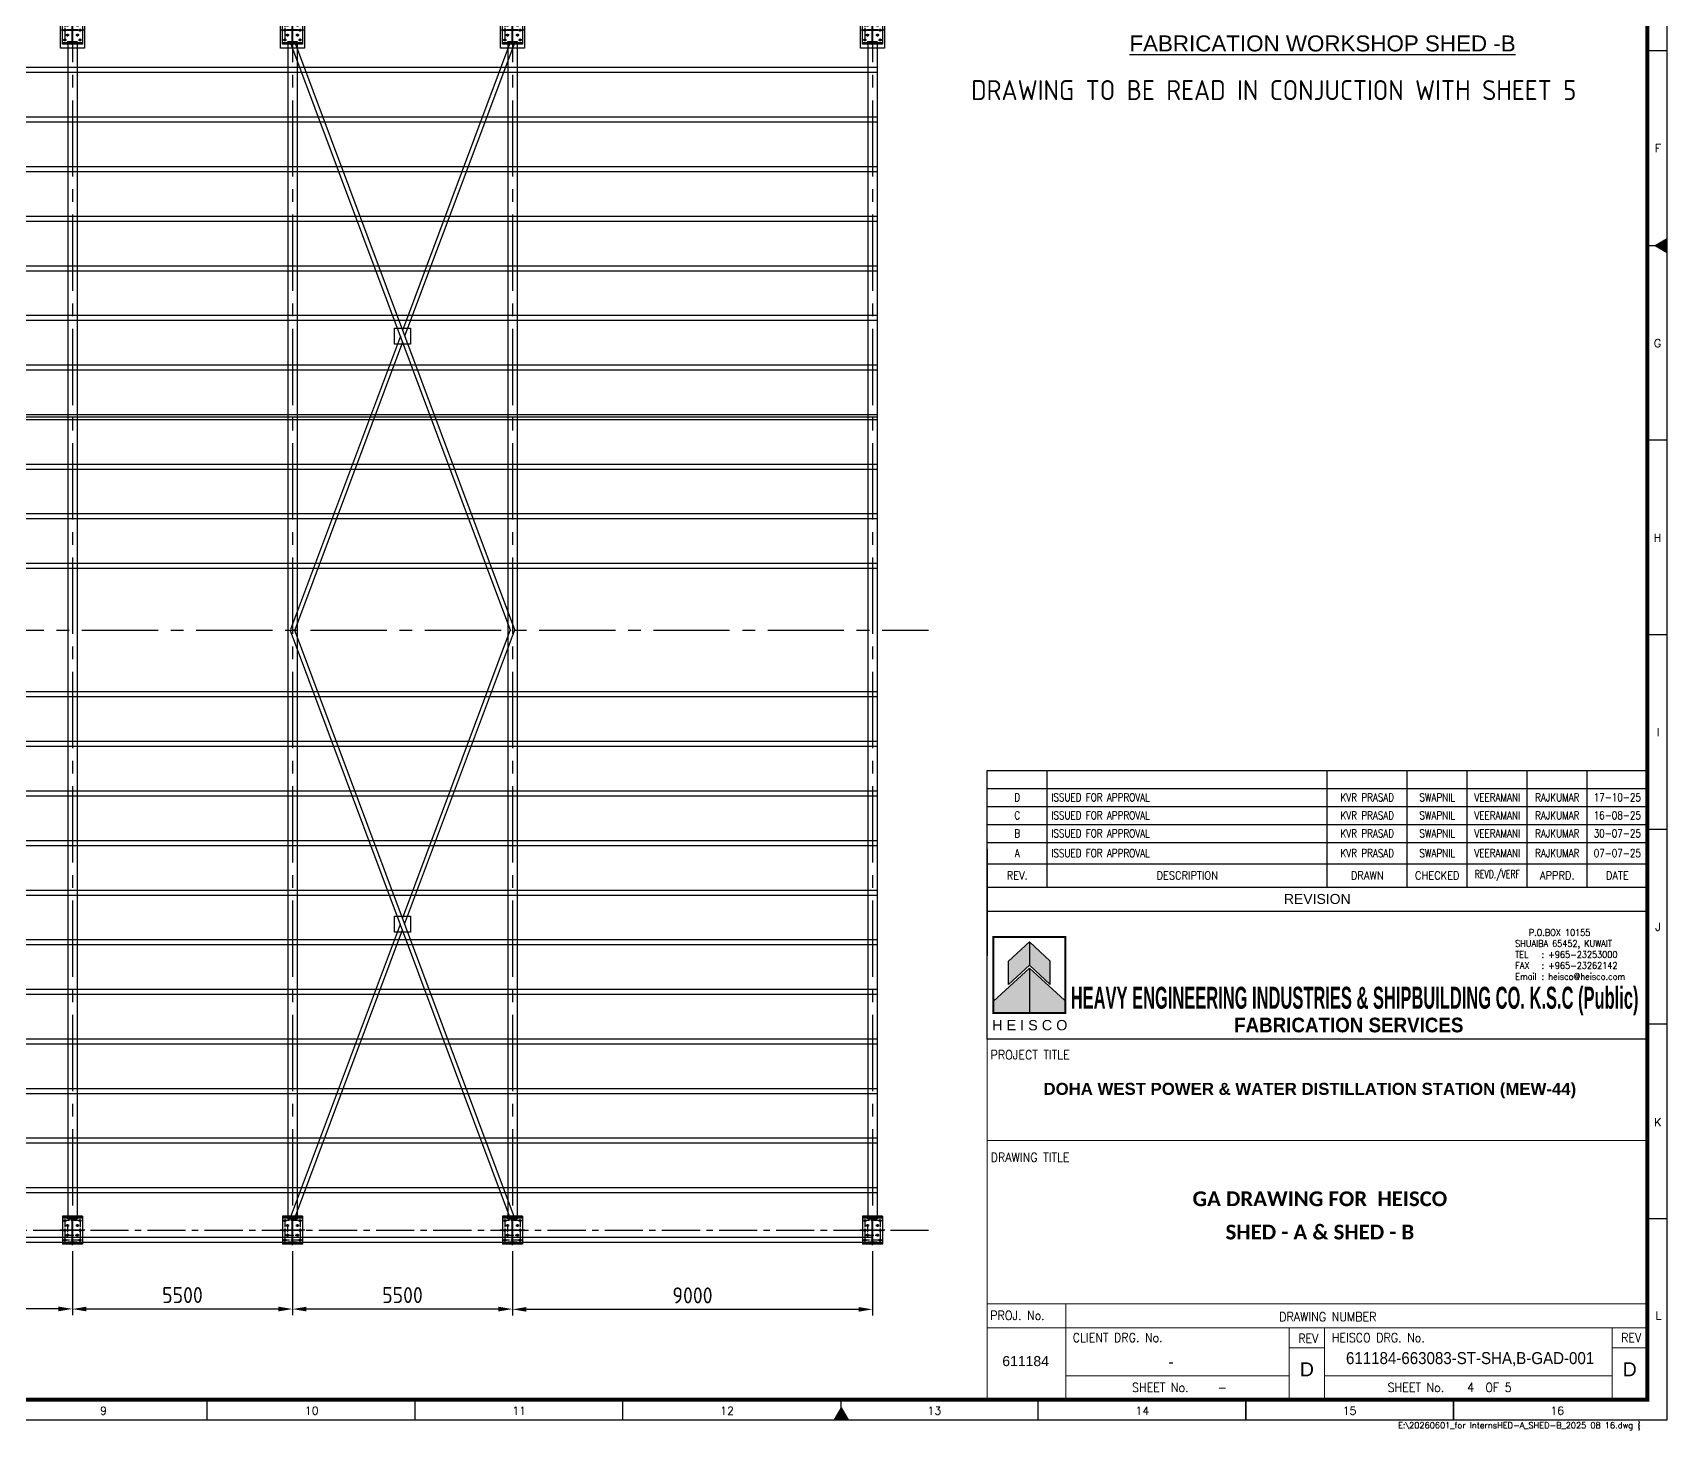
# Model space of a CAD drawing. Header units: millimetres. Extents: x -1055 to 11244, y -20673 to 2560.
# Drawn here: x 2421.1 to 2829.7, y 1967.4 to 2316.8 of the extents above; entities that cross this region are included whole.
import ezdxf
from ezdxf.enums import TextEntityAlignment as Align

# ---------------------------------------------------------------- set-up
doc = ezdxf.new("R2010")
doc.units = ezdxf.units.MM
doc.linetypes.add('CENTER2', pattern=[28.575, 19.05, -3.175, 3.175, -3.175])
for name, color, linetype in [('BORDER', 6, 'Continuous'), ('HEISCO', 7, 'Continuous'), ('MAIN-1', 7, 'Continuous'), ('MAIN-2', 7, 'Continuous'), ('TABLE', 4, 'Continuous')]:
    doc.layers.add(name, color=color, linetype=linetype)
doc.styles.add('ACISOTS', font='isocp.shx')
doc.styles.add('arial', font='arial.ttf')
doc.styles.add('HEISCO', font='ariblk.ttf')
doc.styles.add('HEISCO.', font='arial.ttf')
doc.styles.add('LOGO', font='ROMANS.SHX')
doc.styles.add('ROMANS', font='romans.shx', dxfattribs={"width": 0.8})
doc.styles.get("Standard").update_dxf_attribs({"font": 'arial.ttf'})
doc.dimstyles.new('ISO-25', dxfattribs={"dimtxt": 4, "dimasz": 3.5, "dimexe": 1.5, "dimexo": 1.5, "dimgap": 1.5, "dimtad": 1, "dimtxsty": 'Standard', "dimcen": 0, "dimadec": 0, "dimazin": 0, "dimtfac": 1, "dimtmove": 0, "dimatfit": 3, "dimfxl": 1, "dimarcsym": 0})

# ---------------------------------------------------------------- blocks, each defined once
blk = doc.blocks.new('A$7E9513BA22FF')
at = {"color": 4}
for p, q in [((0, 670), (0, 653)), ((0, 670), (228, 670)), ((0, 653), (94, 653)), ((108, 639), (108, 94)), ((120, 639), (120, 94)), ((134, 653), (228, 653)), ((228, 653), (228, 670)), ((0, 80), (94, 80)), ((0, 80), (0, 63)), ((0, 63), (228, 63)), ((134, 80), (228, 80)), ((228, 63), (228, 80))]:
    blk.add_line(p, q, dxfattribs=at)
at = {"color": 3, "linetype": 'CENTER2'}
blk.add_line((114, 733), (114, 0), dxfattribs=at)
at = {"color": 4, "extrusion": (0, 0, -1)}
for centre, start, end in [((-94, 639), 90, 180), ((-134, 639), 0, 90), ((-134, 94), 270, 0)]:
    blk.add_arc(centre, 14, start, end, dxfattribs=at)
at = {"color": 4}
blk.add_arc((94, 94), 14, 270, 0, dxfattribs=at)
blk = doc.blocks.new('*D28735')
at = {"color": 0, "lineweight": -2}
for p, q in [((2541.03, 2012.22), (2541.03, 1996.13)), ((2631.03, 2012.22), (2631.03, 1996.13)), ((2627.53, 1997.63), (2544.53, 1997.63))]:
    blk.add_line(p, q, dxfattribs=at)
at = {"color": 0}
for points in [[(2544.53, 1998.22), (2544.53, 1997.05), (2541.03, 1997.63)], [(2627.53, 1997.05), (2627.53, 1998.22), (2631.03, 1997.63)]]:
    blk.add_solid(points, dxfattribs=at)
at = {"layer": 'Defpoints', "color": 0}
for p in [(2541.03, 2013.72), (2631.03, 2013.72), (2541.03, 1997.63)]:
    blk.add_point(p, dxfattribs=at)
at = {"color": 0, "insert": (2586.03, 2001.13), "char_height": 4, "attachment_point": 5, "style": 'ACISOTS'}
blk.add_mtext('9000', dxfattribs=at)
blk = doc.blocks.new('*D28737')
at = {"color": 0, "lineweight": -2}
for p, q in [((2486.03, 2012.22), (2486.03, 1996.2)), ((2541.03, 2012.22), (2541.03, 1996.2)), ((2537.53, 1997.7), (2489.53, 1997.7))]:
    blk.add_line(p, q, dxfattribs=at)
at = {"color": 0}
for points in [[(2489.53, 1998.28), (2489.53, 1997.12), (2486.03, 1997.7)], [(2537.53, 1997.12), (2537.53, 1998.28), (2541.03, 1997.7)]]:
    blk.add_solid(points, dxfattribs=at)
at = {"layer": 'Defpoints', "color": 0}
for p in [(2486.03, 2013.72), (2541.03, 2013.72), (2486.03, 1997.7)]:
    blk.add_point(p, dxfattribs=at)
at = {"color": 0, "insert": (2513.53, 2001.2), "char_height": 4, "attachment_point": 5, "style": 'ACISOTS'}
blk.add_mtext('5500', dxfattribs=at)
blk = doc.blocks.new('*D28738')
at = {"color": 0, "lineweight": -2}
for p, q in [((2431.03, 2012.22), (2431.03, 1996.21)), ((2486.03, 2012.22), (2486.03, 1996.21)), ((2482.53, 1997.71), (2434.53, 1997.71))]:
    blk.add_line(p, q, dxfattribs=at)
at = {"color": 0}
for points in [[(2434.53, 1998.3), (2434.53, 1997.13), (2431.03, 1997.71)], [(2482.53, 1997.13), (2482.53, 1998.3), (2486.03, 1997.71)]]:
    blk.add_solid(points, dxfattribs=at)
at = {"layer": 'Defpoints', "color": 0}
for p in [(2431.03, 2013.72), (2486.03, 2013.72), (2431.03, 1997.71)]:
    blk.add_point(p, dxfattribs=at)
at = {"color": 0, "insert": (2458.53, 2001.21), "char_height": 4, "attachment_point": 5, "style": 'ACISOTS'}
blk.add_mtext('5500', dxfattribs=at)
blk = doc.blocks.new('*D28739')
at = {"color": 0, "lineweight": -2}
for p, q in [((2371.03, 2012.22), (2371.03, 1996.24)), ((2431.03, 2012.22), (2431.03, 1996.24)), ((2427.53, 1997.74), (2374.53, 1997.74))]:
    blk.add_line(p, q, dxfattribs=at)
at = {"color": 0}
for points in [[(2374.53, 1998.33), (2374.53, 1997.16), (2371.03, 1997.74)], [(2427.53, 1997.16), (2427.53, 1998.33), (2431.03, 1997.74)]]:
    blk.add_solid(points, dxfattribs=at)
at = {"layer": 'Defpoints', "color": 0}
for p in [(2371.03, 2013.72), (2431.03, 2013.72), (2371.03, 1997.74)]:
    blk.add_point(p, dxfattribs=at)
at = {"color": 0, "insert": (2401.03, 2001.24), "char_height": 4, "attachment_point": 5, "style": 'ACISOTS'}
blk.add_mtext('6000', dxfattribs=at)
blk = doc.blocks.new('A$7E951EA3323288')
at = {"layer": 'MAIN-1'}
for p, q in [((1, 24), (0, 23)), ((0, 23), (1, 22)), ((2, 26), (1, 24)), ((1, 22), (2, 20)), ((3, 28), (2, 27)), ((2, 27), (2, 26)), ((2, 20), (2, 19)), ((2, 19), (3, 18)), ((4, 29), (3, 28)), ((3, 18), (4, 17)), ((5, 32), (4, 31)), ((4, 31), (4, 29)), ((4, 17), (4, 15)), ((4, 15), (5, 14)), ((6, 33), (5, 32)), ((5, 14), (6, 13)), ((7, 35), (6, 34)), ((6, 34), (6, 33)), ((6, 13), (6, 12)), ((6, 12), (7, 11)), ((8, 36), (7, 35)), ((7, 11), (8, 10)), ((9, 38), (8, 37)), ((8, 37), (8, 36)), ((8, 10), (8, 9)), ((8, 9), (9, 8)), ((10, 40), (9, 38)), ((9, 8), (10, 6)), ((11, 42), (10, 41)), ((10, 41), (10, 40)), ((10, 6), (10, 5)), ((10, 5), (11, 4)), ((12, 43), (11, 42)), ((11, 4), (12, 3)), ((13, 46), (12, 45)), ((12, 45), (12, 43)), ((12, 3), (12, 1)), ((12, 1), (13, 0)), ((15, 46), (13, 46)), ((13, 0), (15, 0)), ((16, 46), (15, 46)), ((15, 0), (16, 0)), ((18, 46), (16, 46)), ((16, 0), (18, 0)), ((19, 46), (18, 46)), ((18, 0), (19, 0)), ((21, 46), (19, 46)), ((19, 0), (21, 0)), ((22, 46), (21, 46)), ((21, 0), (22, 0)), ((23, 46), (22, 46)), ((22, 0), (23, 0)), ((25, 46), (23, 46)), ((23, 0), (25, 0)), ((26, 46), (25, 46)), ((25, 0), (26, 0)), ((27, 46), (26, 46)), ((26, 0), (27, 0)), ((29, 46), (27, 46)), ((27, 0), (29, 0)), ((30, 46), (29, 46)), ((29, 0), (30, 0)), ((31, 46), (30, 46)), ((30, 0), (31, 0)), ((32, 46), (31, 46)), ((31, 0), (32, 0)), ((34, 46), (32, 46)), ((32, 0), (34, 0)), ((35, 46), (34, 46)), ((34, 0), (35, 0)), ((37, 46), (35, 46)), ((35, 0), (37, 0)), ((38, 46), (37, 46)), ((37, 0), (38, 0)), ((40, 46), (38, 46)), ((38, 0), (40, 0)), ((41, 45), (40, 46)), ((40, 0), (41, 1)), ((41, 43), (41, 45)), ((42, 42), (41, 43)), ((41, 3), (42, 4)), ((41, 1), (41, 3)), ((43, 41), (42, 42)), ((42, 4), (43, 5)), ((44, 40), (43, 41)), ((43, 5), (44, 6)), ((44, 38), (44, 40)), ((45, 37), (44, 38)), ((44, 8), (45, 9)), ((44, 6), (44, 8)), ((46, 36), (45, 37)), ((45, 9), (46, 10)), ((46, 35), (46, 36)), ((47, 34), (46, 35)), ((46, 11), (47, 12)), ((46, 10), (46, 11)), ((47, 33), (47, 34)), ((48, 32), (47, 33)), ((47, 13), (48, 14)), ((47, 12), (47, 13)), ((49, 31), (48, 32)), ((48, 14), (49, 15)), ((49, 29), (49, 31)), ((50, 28), (49, 29)), ((49, 17), (50, 18)), ((49, 15), (49, 17)), ((51, 27), (50, 28)), ((50, 18), (51, 19)), ((52, 26), (51, 27)), ((51, 19), (52, 20)), ((52, 24), (52, 26)), ((53, 23), (52, 24)), ((52, 22), (53, 23)), ((52, 20), (52, 22))]:
    blk.add_line(p, q, dxfattribs=at)
for radius, start, end in [(21.2, 0, 180), (21.2, 180, 0), (15, 0, 180), (15, 180, 0), (13.1, 0, 180), (13.1, 180, 0)]:
    blk.add_arc((27, 23), radius, start, end, dxfattribs=at)
at = {"layer": 'MAIN-2'}
for p, q in [((0, 23), (0, 23)), ((13, 46), (13, 46)), ((13, 0), (13, 0)), ((40, 46), (40, 46)), ((40, 0), (40, 0)), ((53, 23), (53, 23))]:
    blk.add_line(p, q, dxfattribs=at)
for radius, start, end in [(21.2, 0, 180), (21.2, 180, 0), (15, 0, 180), (15, 180, 0)]:
    blk.add_arc((27, 23), radius, start, end, dxfattribs=at)
blk = doc.blocks.new('A$7E951EC212A2CA')
blk.add_line((5.8, 65.8), (205.8, 65.8))
at = {"color": 3, "linetype": 'CENTER2'}
for p, q in [((105.8, 0), (105.8, 71.6)), ((0, 35.8), (211.6, 35.8))]:
    blk.add_line(p, q, dxfattribs=at)
at = {"color": 6}
blk.add_line((205.8, 65.8), (205.8, 5.8), dxfattribs=at)
blk.add_lwpolyline([(205.8, 5.8), (5.8, 5.8), (5.8, 65.8), (205.8, 65.8)], close=True, dxfattribs=at)
blk = doc.blocks.new('A$7E951EC24B142')
for p, q in [((15.5, 60.8), (85.5, 60.8)), ((15.5, 60.8), (15.5, 10.8)), ((18.5, 10.8), (18.5, 60.8)), ((20.1, 10.8), (20.1, 60.8)), ((49.7, 49.8), (49.7, 36.4)), ((51.3, 49.8), (49.7, 49.8)), ((51.3, 49.8), (51.3, 36.4)), ((80.8, 10.8), (80.8, 60.8)), ((82.4, 10.8), (82.4, 60.8)), ((85.5, 60.8), (85.5, 10.8)), ((126.2, 60.8), (126.2, 10.8)), ((126.2, 60.8), (196.2, 60.8)), ((129.2, 10.8), (129.2, 60.8)), ((130.8, 10.8), (130.8, 60.8)), ((160.4, 49.8), (160.4, 36.4)), ((162, 49.8), (160.4, 49.8)), ((162, 49.8), (162, 36.4)), ((191.5, 10.8), (191.5, 60.8)), ((193.1, 10.8), (193.1, 60.8)), ((196.2, 60.8), (196.2, 10.8)), ((85.5, 10.8), (15.5, 10.8)), ((49.7, 35.2), (49.7, 21.8)), ((51.3, 21.8), (49.7, 21.8)), ((51.3, 35.2), (51.3, 21.8)), ((196.2, 10.8), (126.2, 10.8)), ((160.4, 35.2), (160.4, 21.8)), ((162, 21.8), (160.4, 21.8)), ((162, 35.2), (162, 21.8))]:
    blk.add_line(p, q)
at = {"color": 3, "linetype": 'CENTER2'}
for p, q in [((40.9, 48.3), (35.7, 48.3)), ((53.1, 54.8), (47.9, 54.8)), ((50.5, 66.6), (50.5, 5)), ((60, 48.3), (65.2, 48.3)), ((62.6, 45.7), (62.6, 50.9)), ((72.2, 54.8), (77.4, 54.8)), ((139.4, 54.8), (134.2, 54.8)), ((151.6, 48.3), (146.4, 48.3)), ((149, 45.7), (149, 50.9)), ((158.6, 54.8), (163.8, 54.8)), ((161.2, 66.6), (161.2, 5)), ((170.7, 48.3), (175.9, 48.3)), ((77.4, 16.8), (23.5, 16.8)), ((53.1, 16.8), (47.9, 16.8)), ((60, 23.3), (65.2, 23.3)), ((62.6, 20.7), (62.6, 25.9)), ((72.2, 16.8), (77.4, 16.8)), ((139.4, 16.8), (134.2, 16.8)), ((134.2, 16.8), (188.1, 16.8)), ((151.6, 23.3), (146.4, 23.3)), ((149, 20.7), (149, 25.9)), ((158.6, 16.8), (163.8, 16.8))]:
    blk.add_line(p, q, dxfattribs=at)
for centre in [(26.1, 54.8), (38.3, 48.3), (50.5, 54.8), (62.6, 48.3), (74.8, 54.8), (136.8, 54.8), (149, 48.3), (161.2, 54.8), (173.3, 48.3), (185.5, 54.8), (26.1, 16.8), (38.3, 23.3), (50.5, 16.8), (62.6, 23.3), (74.8, 16.8), (136.8, 16.8), (149, 23.3), (161.2, 16.8), (173.3, 23.3), (185.5, 16.8)]:
    blk.add_circle(centre, 1.65)
blk.add_blockref('A$7E951EC212A2CA', (0, 0))
at = {"yscale": 0.1, "zscale": 0.1}
for p, xscale, rotation in [((87.1, 24.4), 0.1, 90), ((124.5, 24.4), -0.1, 270)]:
    blk.add_blockref('A$7E9513BA22FF', p, dxfattribs=dict(at, xscale=xscale, rotation=rotation))
for p, xscale in [((23.5, 52.5), 0.1), ((35.6, 46), 0.1), ((47.8, 52.5), 0.1), ((60, 46), 0.1), ((72.2, 52.5), 0.1), ((139.5, 52.5), -0.1), ((151.6, 46), -0.1), ((163.8, 52.5), -0.1), ((176, 46), -0.1), ((188.2, 52.5), -0.1), ((23.5, 14.5), 0.1), ((35.6, 21), 0.1), ((47.8, 14.5), 0.1), ((60, 21), 0.1), ((72.2, 14.5), 0.1), ((139.5, 14.5), -0.1), ((151.6, 21), -0.1), ((163.8, 14.5), -0.1), ((176, 21), -0.1), ((188.2, 14.5), -0.1)]:
    blk.add_blockref('A$7E951EA3323288', p, dxfattribs=dict(at, xscale=xscale))
blk = doc.blocks.new('A$7E951EB4E342')
at = {"transparency": 33554687}
h = blk.add_hatch(dxfattribs=at)
h.set_pattern_fill('ANSI31', color=256)
h.set_pattern_definition([(45, (5043.9417, 781.7102), (-2.245064, 2.245064), [])])
h.paths.add_polyline_path([(8, 49.4), (6.3, 49.4), (6.3, 38), (16.7, 38), (16.7, 38.5), (9.4, 38.5, -0.414214), (8, 39.9)])
h.paths.add_polyline_path([(6.3, 26.6), (8, 26.6), (8, 36, -0.414214), (9.4, 37.4), (16.7, 37.4), (16.7, 38), (6.3, 38)])
h.paths.add_polyline_path([(26.7, 38.5), (16.7, 38.5), (16.7, 38), (26.7, 38)])
h.paths.add_polyline_path([(16.7, 37.4), (26.7, 37.4), (26.7, 38), (16.7, 38)])
h.paths.add_polyline_path([(35.9, 38.5), (26.7, 38.5), (26.7, 38), (36.7, 38), (36.7, 38.5)])
h.paths.add_polyline_path([(26.7, 37.4), (35.9, 37.4), (36.7, 37.4), (36.7, 38), (26.7, 38)])
h.paths.add_polyline_path([(37.5, 38.5), (36.7, 38.5), (36.7, 38), (46.7, 38), (46.7, 38.5)])
h.paths.add_polyline_path([(36.7, 37.4), (37.5, 37.4), (46.7, 37.4), (46.7, 38), (36.7, 38)])
h.paths.add_polyline_path([(56.7, 38.5), (46.7, 38.5), (46.7, 38), (56.7, 38)])
h.paths.add_polyline_path([(46.7, 37.4), (56.7, 37.4), (56.7, 38), (46.7, 38)])
h.paths.add_polyline_path([(63.9, 38.5), (56.7, 38.5), (56.7, 38), (67, 38), (67, 49.4), (65.3, 49.4), (65.3, 39.9, -0.414214)])
h.paths.add_polyline_path([(65.3, 26.6), (67, 26.6), (67, 38), (56.7, 38), (56.7, 37.4), (63.9, 37.4, -0.414214), (65.3, 36)])
h.paths.add_polyline_path([(2.9, 7.8), (11.4, 7.8), (11.4, 0), (2.9, 0)], flags=9)
h.paths.add_polyline_path([(17.4, 7.8), (25.9, 7.8), (25.9, 0.2), (17.4, 0.2)], flags=9)
for p, q in [((1.7, 63), (1.7, 13)), ((71.7, 63), (1.7, 63)), ((4.7, 63), (4.7, 13)), ((6.3, 63), (6.3, 13)), ((35.9, 52), (35.9, 38.5)), ((37.5, 52), (35.9, 52)), ((37.5, 52), (37.5, 38.5)), ((67, 63), (67, 13)), ((68.6, 63), (68.6, 13)), ((71.7, 63), (71.7, 13)), ((71.7, 13), (1.7, 13)), ((35.9, 37.4), (35.9, 24)), ((37.5, 24), (35.9, 24)), ((37.5, 37.4), (37.5, 24))]:
    blk.add_line(p, q)
at = {"color": 3, "linetype": 'CENTER2'}
for p, q in [((63.6, 57), (9.7, 57)), ((12.3, 59), (12.3, 17)), ((27.1, 50.5), (21.9, 50.5)), ((24.5, 22.4), (24.5, 53.6)), ((39.3, 57), (34.1, 57)), ((36.7, 68.8), (36.7, 7.2)), ((46.2, 50.5), (51.4, 50.5)), ((48.8, 47.9), (48.8, 53.1)), ((58.4, 57), (63.6, 57)), ((61, 59), (61, 17)), ((63.6, 19), (9.7, 19)), ((51.4, 25.5), (21.9, 25.5)), ((39.3, 19), (34.1, 19)), ((46.2, 25.5), (51.4, 25.5)), ((48.8, 22.9), (48.8, 28.1)), ((58.4, 19), (63.6, 19))]:
    blk.add_line(p, q, dxfattribs=at)
for centre in [(12.3, 57), (24.5, 50.5), (36.7, 57), (48.8, 50.5), (61, 57), (12.3, 19), (24.5, 25.5), (36.7, 19), (48.8, 25.5), (61, 19)]:
    blk.add_circle(centre, 1.65)
at = {"xscale": 0.1, "yscale": 0.1, "zscale": 0.1, "rotation": 90}
blk.add_blockref('A$7E9513BA22FF', (73.3, 26.6), dxfattribs=at)
at = {"xscale": 0.1, "yscale": 0.1, "zscale": 0.1}
for p in [(9.6, 54.7), (21.8, 48.2), (34, 54.7), (46.2, 48.2), (58.3, 54.7), (9.6, 16.7), (21.8, 23.2), (34, 16.7), (46.2, 23.2), (58.3, 16.7)]:
    blk.add_blockref('A$7E951EA3323288', p, dxfattribs=at)
blk = doc.blocks.new('A1B')
at = {"layer": 'BORDER', "color": 1}
for p, q in [((837, 345.17), (832, 345.17)), ((837, 247.84), (832, 247.84)), ((837, 199.17), (832, 199.17)), ((837, 150.51), (832, 150.51)), ((837, 101.84), (832, 101.84)), ((837, 53.17), (832, 53.17)), ((471.94, 8), (471.94, 3)), ((523.88, 8), (523.88, 3)), ((575.81, 8), (575.81, 3)), ((679.69, 3), (679.69, 8)), ((731.63, 3), (731.63, 8)), ((731.63, 8), (731.63, 3)), ((731.63, 3), (731.63, 8)), ((783.56, 3), (783.56, 8)), ((783.56, 8), (783.56, 3))]:
    blk.add_line(p, q, dxfattribs=at)
at = {"layer": 'BORDER'}
for p, q in [((832, 296.5), (837, 296.5)), ((834, 296.5), (837, 298.23)), ((834, 296.5), (837, 294.77)), ((630.5, 6), (628.77, 3)), ((630.5, 3), (630.5, 8)), ((630.5, 6), (632.23, 3))]:
    blk.add_line(p, q, dxfattribs=at)
blk.add_lwpolyline([(837, 3), (837, 590), (3, 590), (3, 3)], close=True, dxfattribs=at)
at = {"layer": 'BORDER', "const_width": 1}
blk.add_lwpolyline([(8, 8), (832, 8), (832, 585), (8, 585)], close=True, dxfattribs=at)
at = {"layer": 'BORDER'}
for points in [[(837, 298.23), (837, 294.77), (834, 296.5)], [(632.23, 3), (628.77, 3), (630.5, 6)]]:
    blk.add_solid(points, dxfattribs=at)
at = {"color": 11, "insert": (830.38, 1.34), "char_height": 1.5, "width": 401.355, "attachment_point": 6, "style": 'ROMANS'}
blk.add_mtext('{\\W1;\\C1;E:\\20260601_for Interns\\SHED-A_SHED-B_2025 08 16.dwg }', dxfattribs=at)
at = {"layer": 'BORDER', "color": 1, "style": 'ROMANS'}
for s, p in [('F', (834.66, 319.81)), ('G', (834.56, 271.07)), ('H', (834.57, 222.46)), ('I', (834.69, 173.82)), ('J', (834.67, 125.23)), ('K', (834.62, 76.36)), ('L', (834.8, 28.07)), ('9', (446.1, 4.25)), ('10', (498.13, 4.25)), ('11', (549.97, 4.25)), ('12', (601.96, 4.25)), ('13', (653.79, 4.25)), ('14', (705.77, 4.25)), ('15', (757.56, 4.25)), ('16', (809.48, 4.25))]:
    blk.add_text(s, height=2, dxfattribs=at).set_placement(p, align=Align.CENTER)
blk = doc.blocks.new('*T29010')
at = {"layer": 'TABLE', "color": 4}
for p, q in [((0, 35.16), (165, 35.16)), ((0, 0), (0, 35.16)), ((15, 6), (15, 35.16)), ((85, 6), (85, 35.16)), ((105, 6), (105, 35.16)), ((120, 6), (120, 35.16)), ((135, 6), (135, 35.16)), ((150, 6), (150, 35.16)), ((165, 0), (165, 35.16)), ((0, 11.77), (165, 11.77)), ((0, 6), (15, 6)), ((0, 0), (165, 0))]:
    blk.add_line(p, q, dxfattribs=at)
at = {"layer": 'TABLE', "color": 8}
for p, q in [((0, 30.66), (165, 30.66)), ((0, 26.16), (165, 26.16)), ((0, 21.66), (165, 21.66)), ((0, 17.16), (165, 17.16))]:
    blk.add_line(p, q, dxfattribs=at)
at = {"layer": 'TABLE', "color": 0, "lineweight": -2}
blk.add_line((15, 6), (165, 6), dxfattribs=at)
at = {"layer": 'TABLE', "color": 7}
for s, insert, char_height, width, attachment_point, style in [('D', (7.5, 28.41), 2, 13, 5, 'ROMANS'), ('ISSUED FOR APPROVAL', (16, 28.41), 2, 68, 4, 'ROMANS'), ('KVR PRASAD', (95, 28.41), 2, 18, 5, 'ROMANS'), ('SWAPNIL', (112.5, 28.41), 2, 13, 5, 'ROMANS'), ('VEERAMANI', (127.5, 28.41), 2, 13, 5, 'ROMANS'), ('RAJKUMAR', (142.5, 28.41), 2, 13, 5, 'ROMANS'), ('17-10-25', (157.5, 28.41), 2, 13, 5, 'ROMANS'), ('C', (7.5, 23.91), 2, 13, 5, 'ROMANS'), ('ISSUED FOR APPROVAL', (16, 23.91), 2, 68, 4, 'ROMANS'), ('KVR PRASAD', (95, 23.91), 2, 18, 5, 'ROMANS'), ('SWAPNIL', (112.5, 23.91), 2, 13, 5, 'ROMANS'), ('VEERAMANI', (127.5, 23.91), 2, 13, 5, 'ROMANS'), ('RAJKUMAR', (142.5, 23.91), 2, 13, 5, 'ROMANS'), ('16-08-25', (157.5, 23.91), 2, 13, 5, 'ROMANS'), ('B', (7.5, 19.41), 2, 13, 5, 'ROMANS'), ('ISSUED FOR APPROVAL', (16, 19.41), 2, 68, 4, 'ROMANS'), ('KVR PRASAD', (95, 19.41), 2, 18, 5, 'ROMANS'), ('SWAPNIL', (112.5, 19.41), 2, 13, 5, 'ROMANS'), ('VEERAMANI', (127.5, 19.41), 2, 13, 5, 'ROMANS'), ('RAJKUMAR', (142.5, 19.41), 2, 13, 5, 'ROMANS'), ('30-07-25', (157.5, 19.41), 2, 13, 5, 'ROMANS'), ('{\\W0.9;REV.}', (7.5, 8.89), 2, 13, 5, 'ROMANS'), ('{\\W0.9;DESCRIPTION}', (50, 8.89), 2, 68, 5, 'ROMANS'), ('{\\W0.9;DRAWN}', (95, 8.89), 2, 18, 5, 'ROMANS'), ('{\\W0.9;CHECKED}', (112.5, 8.89), 2, 13, 5, 'ROMANS'), ('{\\W0.7;REVD./VERF}', (127.5, 8.89), 2, 13, 5, 'ROMANS'), ('{\\W0.9;APPRD.}', (142.5, 8.89), 2, 13, 5, 'ROMANS'), ('{\\W0.9;DATE}', (157.5, 8.89), 2, 13, 5, 'ROMANS'), ('{\\C7;REVISION}', (82.5, 3), 2.5, 163, 5, 'arial')]:
    blk.add_mtext(s, dxfattribs=dict(at, insert=insert, char_height=char_height, width=width, attachment_point=attachment_point, style=style))
at = {"layer": 'TABLE', "color": 3, "char_height": 2, "style": 'ROMANS'}
for s, insert, width, attachment_point in [('A', (7.5, 14.46), 13, 5), ('ISSUED FOR APPROVAL', (16, 14.46), 68, 4), ('KVR PRASAD', (95, 14.46), 18, 5), ('SWAPNIL', (112.5, 14.46), 13, 5), ('VEERAMANI', (127.5, 14.46), 13, 5), ('RAJKUMAR', (142.5, 14.46), 13, 5), ('07-07-25', (157.5, 14.46), 13, 5)]:
    blk.add_mtext(s, dxfattribs=dict(at, insert=insert, width=width, attachment_point=attachment_point))
blk = doc.blocks.new('A$C61D9601B')
at = {"layer": 'HEISCO'}
for color, points in [(34, [(5.84, -8.9), (5.84, -15.38), (11.66, -10.02), (11.66, -3.54)]), (40, [(11.66, -3.54), (11.66, -10.02), (17.48, -15.38), (17.48, -8.9)]), (142, [(1.66, -19.99), (1.66, -23.3), (11.66, -23.3), (11.66, -10.78)]), (138, [(11.66, -10.78), (11.66, -23.3), (21.66, -23.3), (21.66, -19.99)])]:
    blk.add_hatch(color=color, dxfattribs=at).paths.add_polyline_path(points)
blk.add_line((11.66, -10.78), (11.66, -23.3))
blk.add_line((11.66, -10.78), (11.66, -23.3))
at = {"layer": 'HEISCO', "color": 142, "true_color": 0x00a8e1}
blk.add_line((11.66, -10.78), (1.66, -19.99), dxfattribs=at)
at = {"layer": 'HEISCO', "color": 138, "true_color": 0x004961}
for q in [(11.66, -23.3), (21.38, -19.73), (11.66, -23.3)]:
    blk.add_line((11.66, -10.78), q, dxfattribs=at)
at = {"layer": 'HEISCO', "color": 142, "true_color": 0x00a8e1, "const_width": 0.559}
blk.add_lwpolyline([(21.66, -23.3), (21.66, -2.17), (1.66, -2.17), (1.66, -23.3)], close=True, dxfattribs=at)
at = {"layer": 'HEISCO', "color": 34, "true_color": 0xa85400}
blk.add_lwpolyline([(5.84, -8.9), (11.66, -3.54), (11.66, -10.02), (5.84, -15.38)], close=True, dxfattribs=at)
at = {"layer": 'HEISCO', "color": 40, "true_color": 0xffc038}
blk.add_lwpolyline([(17.48, -8.9), (11.66, -3.54), (11.66, -10.02), (17.48, -15.38)], close=True, dxfattribs=at)
at = {"layer": 'HEISCO', "color": 7, "linetype": 'Continuous', "style": 'HEISCO.'}
blk.add_text('H E I S C O', height=2.8666, dxfattribs=at).set_placement((11.77, -26.65), align=Align.MIDDLE_CENTER)
blk = doc.blocks.new('165-HEISCO')
at = {"layer": 'HEISCO', "color": 6}
blk.add_lwpolyline([(0, 32), (165, 32), (165, 0), (0, 0)], close=True, dxfattribs=at)
at = {"layer": 'HEISCO', "xscale": 0.9, "yscale": 0.9, "zscale": 0.9}
blk.add_blockref('A$C61D9601B', (0.03, 27.46), dxfattribs=at)
at = {"layer": 'HEISCO', "color": 7, "linetype": 'ByBlock', "style": 'HEISCO', "width": 0.471616}
blk.add_text('HEAVY ENGINEERING INDUSTRIES & SHIPBUILDING CO. K.S.C (Public)', height=5.5, dxfattribs=at).set_placement((20.87, 7.57), (162.79, 7.57), align=Align.FIT)
at = {"layer": 'HEISCO', "color": 7, "linetype": 'ByBlock', "style": 'HEISCO', "width": 0.8}
blk.add_text('FABRICATION SERVICES', height=3.6667, dxfattribs=at).set_placement((90.37, 3.51), align=Align.MIDDLE_CENTER)
at = {"layer": 'HEISCO', "color": 3, "insert": (131.98, 27.45), "char_height": 1.65, "width": 30.9183, "attachment_point": 1, "style": 'LOGO'}
blk.add_mtext('\\pxsm1,ql;   {\\W0.9;P.O.BOX 10155\\P\\pt3,4;SHUAIBA 65452, KUWAIT \\P\\pt4;TEL^I: +965-23253000 \\PFAX^I: +965-23262142 \\PEmail^I: heisco@heisco.com}', dxfattribs=at)

msp = doc.modelspace()

# ---------------------------------------------------------------- linework, layer by layer
at = {"color": 3, "linetype": 'CENTER2'}
for p, q in [((2431.030563, 2528.454926), (2431.030563, 2017.384926)), ((2486.030563, 2528.454926), (2486.030563, 2017.384926)), ((2541.030563, 2528.454926), (2541.030563, 2017.384926)), ((2631.030563, 2528.454926), (2631.030563, 2017.384926)), ((2033.338897, 2167.384926), (2645.054187, 2167.384926))]:
    msp.add_line(p, q, dxfattribs=at)
for p, q in [((2429.890563, 2314.349926), (2429.890563, 2020.419926)), ((2432.170563, 2314.349926), (2432.170563, 2020.419926)), ((2484.890563, 2314.349926), (2484.890563, 2020.419926)), ((2485.562281, 2314.174677), (2540.562281, 2167.209677)), ((2486.498844, 2314.525176), (2541.498844, 2167.560176)), ((2487.170563, 2314.349926), (2487.170563, 2020.419926)), ((2540.562281, 2314.525176), (2513.530563, 2242.293967)), ((2541.498844, 2314.174677), (2514.06443, 2240.867426)), ((2539.890563, 2314.349926), (2539.890563, 2020.419926)), ((2542.170563, 2314.349926), (2542.170563, 2020.419926)), ((2629.890563, 2314.349926), (2629.890563, 2020.419926)), ((2632.170563, 2314.349926), (2632.170563, 2020.419926)), ((2632.170563, 2308.027825), (2131.030563, 2308.027825)), ((2632.170563, 2306.777825), (2131.030563, 2306.777825)), ((2632.170563, 2295.630586), (2131.030563, 2295.630586)), ((2632.170563, 2294.380586), (2131.030563, 2294.380586)), ((2632.170563, 2283.233347), (2131.030563, 2283.233347)), ((2632.170563, 2281.983347), (2131.030563, 2281.983347)), ((2632.170563, 2270.836108), (2131.030563, 2270.836108)), ((2632.170563, 2269.586108), (2131.030563, 2269.586108)), ((2632.170563, 2258.438869), (2131.030563, 2258.438869)), ((2632.170563, 2257.188869), (2131.030563, 2257.188869)), ((2632.170563, 2246.04163), (2131.030563, 2246.04163)), ((2632.170563, 2244.79163), (2131.030563, 2244.79163)), ((2512.996696, 2240.867426), (2485.562281, 2167.560176)), ((2513.530563, 2239.440886), (2486.498844, 2167.209677)), ((2632.170563, 2233.644391), (2131.030563, 2233.644391)), ((2632.170563, 2232.394391), (2131.030563, 2232.394391)), ((2632.170563, 2221.247152), (2131.030563, 2221.247152)), ((2632.170563, 2220.622152), (2131.030563, 2220.622152)), ((2632.170563, 2219.997152), (2131.030563, 2219.997152)), ((2632.170563, 2208.849913), (2131.030563, 2208.849913)), ((2632.170563, 2207.599913), (2131.030563, 2207.599913)), ((2632.170563, 2196.452674), (2131.030563, 2196.452674)), ((2632.170563, 2195.202674), (2131.030563, 2195.202674)), ((2632.170563, 2184.055435), (2131.030563, 2184.055435)), ((2632.170563, 2182.805435), (2131.030563, 2182.805435)), ((2540.562281, 2020.244677), (2485.562281, 2167.209677)), ((2541.498844, 2020.595176), (2486.498844, 2167.560176)), ((2513.530563, 2095.328967), (2540.562281, 2167.560176)), ((2514.06443, 2093.902426), (2541.498844, 2167.209677)), ((2632.170563, 2151.964418), (2131.030563, 2151.964418)), ((2632.170563, 2150.714418), (2131.030563, 2150.714418)), ((2632.170563, 2139.567179), (2131.030563, 2139.567179)), ((2632.170563, 2138.317179), (2131.030563, 2138.317179)), ((2632.170563, 2127.16994), (2131.030563, 2127.16994)), ((2632.170563, 2125.91994), (2131.030563, 2125.91994)), ((2632.170563, 2114.772701), (2131.030563, 2114.772701)), ((2632.170563, 2113.522701), (2131.030563, 2113.522701)), ((2632.170563, 2102.375462), (2131.030563, 2102.375462)), ((2632.170563, 2101.125462), (2131.030563, 2101.125462)), ((2485.562281, 2020.595176), (2512.996696, 2093.902426)), ((2486.498844, 2020.244677), (2513.530563, 2092.475886)), ((2632.170563, 2089.978223), (2131.030563, 2089.978223)), ((2632.170563, 2088.728223), (2131.030563, 2088.728223)), ((2632.170563, 2077.580984), (2131.030563, 2077.580984)), ((2632.170563, 2076.330984), (2131.030563, 2076.330984)), ((2632.170563, 2065.183745), (2131.030563, 2065.183745)), ((2632.170563, 2063.933745), (2131.030563, 2063.933745)), ((2632.170563, 2052.786506), (2131.030563, 2052.786506)), ((2632.170563, 2051.536506), (2131.030563, 2051.536506)), ((2632.170563, 2040.389267), (2131.030563, 2040.389267)), ((2632.170563, 2039.139267), (2131.030563, 2039.139267)), ((2632.170563, 2027.992027), (2131.030563, 2027.992027)), ((2632.170563, 2026.742027), (2131.030563, 2026.742027)), ((2631.030563, 2015.594788), (2131.030563, 2015.594788)), ((2631.030563, 2014.344788), (2131.030563, 2014.344788))]:
    msp.add_line(p, q)
at = {"color": 3, "linetype": 'CENTER2', "ltscale": 0.5}
msp.add_line((2645.054187, 2017.384926), (2103.356571, 2017.384926), dxfattribs=at)
for points in [[(2511.530563, 2238.867426), (2511.530563, 2242.867426), (2515.530563, 2242.867426), (2515.530563, 2238.867426)], [(2511.530563, 2091.902426), (2511.530563, 2095.902426), (2515.530563, 2095.902426), (2515.530563, 2091.902426)]]:
    msp.add_lwpolyline(points, close=True)
at = {"layer": 'BORDER'}
for p, q in [((2659.712642, 2132.363717), (2824.712642, 2132.363717)), ((2659.712642, 2112.768494), (2659.712642, 2086.027783)), ((2824.712642, 2112.768494), (2824.712642, 2086.027783)), ((2659.712642, 2097.17681), (2824.712642, 2097.17681))]:
    msp.add_line(p, q, dxfattribs=at)
at = {"layer": 'BORDER', "color": 8, "lineweight": 0}
for p, q in [((2735.198536, 1988.056595), (2744.016422, 1988.056595)), ((2815.894757, 1988.056595), (2824.712642, 1988.056595))]:
    msp.add_line(p, q, dxfattribs=at)
at = {"layer": 'BORDER', "color": 6, "lineweight": 0}
msp.add_lwpolyline([(2659.712642, 2065.205622), (2824.712642, 2065.205622), (2824.712642, 1975.056595), (2659.712642, 1975.056595)], close=True, dxfattribs=at)
for points in [[(2659.712642, 2039.857398), (2824.712642, 2039.857398)], [(2659.712642, 1999.056595), (2824.712642, 1999.056595)], [(2679.379382, 1999.056595), (2679.379382, 1975.056595)], [(2659.712642, 1993.056595), (2824.712642, 1993.056595)], [(2735.198536, 1993.056595), (2735.198536, 1975.056595)], [(2744.016422, 1993.056595), (2744.016422, 1975.056595)], [(2815.894757, 1993.056595), (2815.894757, 1975.056595)]]:
    msp.add_lwpolyline(points, dxfattribs=at)
at = {"layer": 'BORDER', "color": 8, "lineweight": 0}
for points in [[(2679.379382, 1981.056595), (2735.198536, 1981.056595)], [(2744.016422, 1981.056595), (2815.894757, 1981.056595)]]:
    msp.add_lwpolyline(points, dxfattribs=at)

# ---------------------------------------------------------------- block references
at = {"rotation": 360}
msp.add_blockref('A1B', (1992.712642, 1967.056595), dxfattribs=at)
for name, p, xscale, yscale, zscale, rotation in [('A$7E951EC24B142', (2427.449874, 2333.500615), 0.1, 0.1, 0.1, 269.9999999999999), ('A$7E951EC24B142', (2482.449874, 2333.500615), 0.1, 0.1, 0.1, 269.9999999999999), ('A$7E951EC24B142', (2537.449874, 2333.500615), 0.1, 0.1, 0.1, 269.9999999999999), ('A$7E951EC24B142', (2627.449874, 2333.500615), 0.1, 0.1, 0.1, 269.9999999999999), ('A$7E951EB4E342', (2427.233562, 2013.719925), -0.1, 0.1, 0.1, 269.9999999999999), ('A$7E9513BA22FF', (2429.890563, 2021.049928), -0.01, 0.01, 0.01, 180), ('A$7E951EB4E342', (2482.233562, 2013.719925), -0.1, 0.1, 0.1, 269.9999999999999), ('A$7E9513BA22FF', (2484.890563, 2021.049928), -0.01, 0.01, 0.01, 180), ('A$7E951EB4E342', (2537.233562, 2013.719925), -0.1, 0.1, 0.1, 269.9999999999999), ('A$7E9513BA22FF', (2539.890563, 2021.049928), -0.01, 0.01, 0.01, 180), ('A$7E951EB4E342', (2627.233562, 2013.719925), -0.1, 0.1, 0.1, 269.9999999999999), ('A$7E9513BA22FF', (2629.890563, 2021.049928), -0.01, 0.01, 0.01, 180)]:
    msp.add_blockref(name, p, dxfattribs=dict(xscale=xscale, yscale=yscale, zscale=zscale, rotation=rotation))
msp.add_blockref('*T29010', (2659.712642, 2097.205622))
at = {"layer": 'HEISCO'}
msp.add_blockref('165-HEISCO', (2659.712642, 2065.205622), dxfattribs=at)

# ---------------------------------------------------------------- texts
at = {"insert": (2743.522788, 2314.053583), "char_height": 4, "attachment_point": 5}
msp.add_mtext('{\\LFABRICATION WORKSHOP SHED -B}', dxfattribs=at)
at = {"insert": (2731.324685, 2302.40283), "char_height": 5, "attachment_point": 5, "style": 'ACISOTS'}
msp.add_mtext('DRAWING TO BE READ IN CONJUCTION WITH SHEET 5', dxfattribs=at)
at = {"layer": 'BORDER', "color": 3, "style": 'ROMANS', "width": 0.9}
for s, p in [('PROJECT TITLE', (2660.54824, 2060.139855)), ('DRAWING TITLE', (2660.575264, 2034.514283)), ('PROJ. No.', (2660.452664, 1994.997378)), ('DRAWING NUMBER', (2732.702037, 1994.649094)), ('CLIENT DRG. No.', (2681.084457, 1989.452107)), ('HEISCO DRG. No.', (2745.839444, 1989.432348)), ('SHEET No.    -', (2695.910917, 1976.980346)), ('SHEET No.   4  OF 5', (2759.797059, 1976.980346))]:
    msp.add_text(s, height=2.25, dxfattribs=at).set_placement(p)
for p in [(2739.987771, 1989.226289), (2820.683991, 1989.43745)]:
    msp.add_text('REV', height=2.25, dxfattribs=at).set_placement(p, align=Align.CENTER)
at = {"layer": 'BORDER', "color": 7, "style": 'arial'}
for s, insert, char_height, width, attachment_point in [('{\\fArial|b1|i0|c0|p34;DOHA WEST POWER & WATER DISTILLATION STATION (MEW-44)}', (2740.351605, 2052.299289), 3, 163.24464911, 5), ('{\\fCalibri|b1|i0|c0|p2;\\H1.2308x;GA DRAWING FOR  HEISCO}', (2742.860237, 2025.256011), 3, 163.24464911, 5), ('{\\fCalibri|b1|i0|c0|p2;\\H1.2308x;SHED - A & SHED - B}', (2742.860237, 2016.936738), 3, 163.24464911, 5), ('611184', (2669.305483, 1985.946505), 2.5, 24.94987634, 2), ('{\\W0.9;611184-663083-ST-SHA,B-GAD-001}', (2780.415203, 1986.948107), 3, 43.61317739, 2), ('-', (2705.671961, 1986.053937), 3, 47.48534094, 2), ('D', (2739.611165, 1982.643925), 3.5, 6.29727831, 5), ('D', (2820.307385, 1982.643925), 3.5, 8.40928889, 5)]:
    msp.add_mtext(s, dxfattribs=dict(at, insert=insert, char_height=char_height, width=width, attachment_point=attachment_point))

# ---------------------------------------------------------------- dimensions: what is measured, and where the dimension line sits
for base, p1, p2, picture, middle in [((2371.030563, 1997.743941), (2431.030563, 2013.719925), (2371.030563, 2013.719925), '*D28739', (2401.030563, 2001.243941)), ((2431.030563, 1997.711821), (2486.030563, 2013.719925), (2431.030563, 2013.719925), '*D28738', (2458.530563, 2001.211821)), ((2486.030563, 1997.700014), (2541.030563, 2013.719925), (2486.030563, 2013.719925), '*D28737', (2513.530563, 2001.200014)), ((2541.030563, 1997.634239), (2631.030563, 2013.719925), (2541.030563, 2013.719925), '*D28735', (2586.030563, 2001.134239))]:
    dim = msp.add_linear_dim(base=base, p1=p1, p2=p2, dimstyle='ISO-25', override={"dimtxt": 4, "dimdec": 0, "dimlfac": 100, "dimtxsty": 'ACISOTS'})
    dim.commit()
    dim.dimension.update_dxf_attribs({"geometry": picture, "text_midpoint": middle})

doc.saveas('drawing.dxf')
